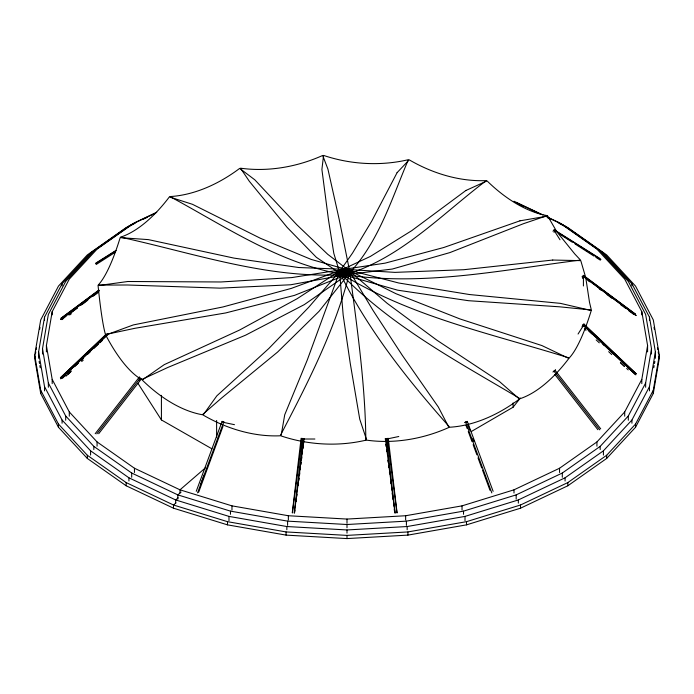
<?xml version="1.0" encoding="UTF-8"?>
<svg xmlns="http://www.w3.org/2000/svg" width="694" height="694" viewBox="0 0 694 694"><rect width="100%" height="100%" fill="white"/><g stroke="black" fill="none" stroke-linecap="round" stroke-linejoin="round"><path stroke-width="1.04" d="M292.278 512.814L301.101 438.313L303.269 438.825M294.204 512.996L303.018 438.495M292.426 512.805L302.072 438.382L304.224 438.912M294.351 513.013L303.989 438.591M294.716 512.267L294.993 510.142M296.095 501.641L296.373 499.515M296.789 496.323L297.058 494.197M298.16 485.696L298.437 483.571M298.854 480.378L299.131 478.253M299.539 475.06L299.817 472.935M300.233 469.743L300.502 467.617M300.918 464.433L301.196 462.299M301.604 459.116L301.881 456.99M302.298 453.798L302.575 451.673M302.983 448.48L303.261 446.355M303.677 443.171L303.946 441.037M300.814 460.486L301.109 458.361M301.552 455.177L301.847 453.052M302.289 449.859L302.575 447.743M302.87 445.617L303.313 442.425M560.101 223.936L567.831 227.597L606.669 254.915L635.531 286.093L653.297 319.917L659.3 355.094L659.3 358.278L653.297 393.455L635.531 427.278L606.669 458.448L567.831 485.774L520.509 508.199L466.515 524.855L407.925 535.117L347 538.579L286.075 535.117L227.485 524.855L173.491 508.199L126.169 485.774L87.331 458.448L58.47 427.278L40.703 393.455L34.7 358.278L34.7 355.094L40.703 319.917L58.47 286.093L87.331 254.915L126.169 227.597L133.899 223.936M34.7 358.278L35.064 356.143M35.429 354.009L35.793 351.884M36.157 349.75L36.522 347.616M39.61 329.494L39.974 327.368M38.604 358.278L38.604 351.901L44.529 317.167L62.078 283.768L90.576 252.98L128.928 226.001L135.746 222.774M42.508 354.027L42.508 348.718L48.354 314.417L65.687 281.443L93.82 251.046L131.695 224.405L155.725 213.023M46.411 351.901L46.411 345.525L52.189 311.667L69.296 279.118L97.073 249.111L134.454 222.817L156.74 212.251M641.811 383.635L641.811 379.384L647.589 345.525L641.811 311.667L624.704 279.118L596.927 249.111L559.546 222.817L545.007 215.929M645.646 387.261L645.646 383.01L651.493 348.718L645.646 314.417L628.313 281.443L600.18 251.046L562.305 224.405L547.887 217.578M649.471 390.887L649.471 386.636L655.396 351.901L649.471 317.167L631.922 283.768L603.424 252.98L565.072 226.001L558.254 222.774M653.783 367.751L654.138 365.643M654.503 363.543L654.858 361.435M653.297 393.455L653.297 390.262L659.3 355.094M582.101 326.674L583.463 325.703L583.801 324.575L636.172 373.84M582.24 326.111L583.611 325.122L583.949 324.029L636.172 373.771M200.393 485.288L204.036 475.121M196.237 491.3L222.089 421.379L224.483 422.351M197.556 492.87L223.78 421.935M198.64 492.28L222.982 426.411M46.411 345.525L52.189 379.384L69.296 411.941L97.073 441.939L134.454 468.242L179.998 489.825L231.969 505.857L288.357 515.737L347 519.069L405.643 515.737L462.031 505.857L514.002 489.825L559.546 468.242L596.927 441.939L624.704 411.941L641.811 379.384M42.508 348.718L48.354 383.01L65.687 415.992L93.82 446.381L131.695 473.022L177.829 494.883L230.477 511.131L287.594 521.133L347 524.508L406.406 521.133L463.523 511.131L516.171 494.883L562.305 473.022L600.18 446.381L628.313 415.992L645.646 383.01M38.604 351.901L44.529 386.636L62.078 420.043L90.576 450.822L128.928 477.802L175.66 499.949L228.985 516.397L286.839 526.529L347 529.956L407.161 526.529L465.015 516.397L518.34 499.949L565.072 477.802L603.424 450.822L631.922 420.043L649.471 386.636M34.7 355.094L40.703 390.262L58.47 424.086L87.331 455.264L126.169 482.582L173.491 505.006L227.485 521.671L286.075 531.934L347 535.395L407.925 531.934L466.515 521.671L520.509 505.006L567.831 482.582L606.669 455.264L635.531 424.086L653.297 390.262M554.393 371.559L555.547 369.728M578.05 334.048L583.238 325.807M385.144 438.946L387.295 438.417L396.942 512.831M386.09 438.825L388.258 438.313L397.081 512.814M95.191 433.715L139.468 376.885M96.83 433.854L140.44 377.874M98.695 433.715L141.645 378.586M139.06 380.13L140.388 378.438M552.988 231.276L554.194 229.757L599.937 258.532M553.968 232.238L555.165 230.72L554.194 229.757M471.165 431.607L513.092 407.213L520.361 398.018M552.936 372.027L555.113 370.327L600.709 428.849M62.668 378.057L65.765 375.055M67.309 373.554L69.634 371.299M74.275 366.796L78.144 363.04M87.427 354.027L88.971 352.526M60.387 377.788L106.373 333.988M60.725 378.881L108.273 333.597M65.999 376.157L71.456 370.952M60.439 377.857L106.555 334.473M61.558 378.239L108.455 334.126M68.402 374.066L70.745 371.854M81.692 361.565L83.254 360.091M62.521 377.84L65.635 374.916M74.995 366.137L78.11 363.205M81.233 360.281L83.566 358.087M87.47 354.426L90.584 351.502M93.707 348.579L98.383 344.189M99.945 342.723L102.278 340.528M582.101 276.637L583.463 275.379L635.687 314.356L583.663 275.917L582.292 277.175M582.44 277.739L583.801 276.472L583.463 275.379M582.63 278.294L584.001 277.045L583.663 275.917M205.381 467.895L179.998 489.825L179.998 493.009M181.099 492.063L177.829 494.883L177.829 499.133M178.124 497.824L175.66 499.949L175.66 503.133M175.955 502.89L173.491 505.006L173.491 508.199M61.887 319.648L63.605 318.346M67.873 315.093L77.286 307.936M80.704 305.334L84.98 302.09M94.384 294.933L96.093 293.631M98.591 290.248L60.933 318.373L99.121 290.205M60.595 319.466L99.112 290.708M69.669 314.981L71.378 313.697M61.913 319.37L66.225 316.178M70.536 312.977L77.442 307.867M81.753 304.666L87.791 300.19M92.961 296.355L98.14 292.521M60.621 319.544L98.782 291.324M582.578 325.009L583.949 324.029M582.44 325.547L583.801 324.575M96.102 264.544L115.091 252.373M95.815 263.121L115.941 250.465M95.755 263.512L115.881 250.846M464.885 422.386L467.279 421.414L493.13 491.335M466.576 421.831L467.279 421.414M553.916 371.038L555.113 370.327M143.537 219.078L147.432 217.239M387.243 438.929L398.79 436.509M464.911 422.611L467.01 422.169M304.137 439.016L314.885 439.016M222.939 422.256L234.477 424.685M514.002 201.234L543.072 215.01M516.171 202.544L540.201 213.934M518.34 203.854L524.178 206.63M531.968 210.317L538.778 213.544M547.54 217.699L550.463 219.078M138.045 383.478L161.416 419.939L211.939 448.827M222.089 421.379L222.791 421.805M555.165 230.72L600.917 259.495M559.668 234.121L572.324 242.232M575.04 243.967L594.029 256.138M595.834 257.292L600.353 260.189M584.001 277.045L636.051 315.527M587.965 280.497L589.692 281.781M599.182 288.808L600.909 290.092M606.946 294.56L612.117 298.403M620.74 304.796L622.466 306.071M628.504 310.548L633.683 314.382M583.801 276.472L636.025 315.458M623.611 306.826L625.32 308.127M588.876 331.038L591.999 333.97M602.913 344.207L604.465 345.673M583.463 325.703L635.053 374.231M584.443 328.878L586.005 330.344M596.163 339.904L599.295 342.845M608.673 351.667L611.796 354.608M620.393 362.702L624.305 366.371M583.611 325.122L635.834 374.864M620.427 362.485L624.331 366.198M626.665 368.427L628.226 369.911M554.142 371.316L599.729 429.838M554.922 374.569L597.872 429.699M554.818 231.553L560.006 239.786M465.587 421.961L491.812 492.896M466.012 425.422L467.131 428.467M468.259 431.503L472.007 441.636M473.126 444.681L476.873 454.813M477.993 457.849L481.74 467.99M482.495 470.012L489.981 490.285M468.103 425.214L469.925 430.297M472.831 438.435L473.915 441.479M654.026 327.368L654.39 329.494M657.478 347.616L657.843 349.75M658.207 351.884L658.571 354.009M658.936 356.143L659.3 358.278M39.142 361.435L39.497 363.543M39.862 365.643L40.217 367.751M385.378 438.625L395.016 513.039M385.829 444.264L386.107 446.389M386.523 449.573L386.792 451.699M387.903 460.209L388.172 462.334M388.588 465.527L388.866 467.652M389.412 471.903L389.69 474.028M390.653 481.471L390.93 483.597M391.485 487.847L391.754 489.973M392.171 493.165L392.448 495.29M392.717 497.416L392.995 499.541M393.55 503.801L393.828 505.926M394.235 509.11L394.513 511.235M386.341 438.495L395.155 512.996M388.336 442.208L388.571 444.342M389.03 448.602L389.256 450.736M365.842 440.204C365.287 383.99 357.115 328.089 349.871 272.412L339.557 271.892L307.26 360.065L284.722 414.795L281.061 435.919A129.535 105.358 8.6 0 0 365.842 440.204M655.396 351.901L655.396 358.278M651.493 348.718L651.493 354.027M649.471 317.167L649.471 320.35M647.589 345.525L647.589 351.901M641.811 311.667L641.811 314.859M635.531 424.086L635.531 427.278M631.922 283.768L631.922 285.893M631.922 420.043L631.922 423.227M628.313 415.992L628.313 420.243M624.704 411.941L624.704 416.192M606.669 455.264L606.669 458.448M603.424 450.822L603.424 455.073M600.18 446.381L600.18 449.573M596.927 441.939L596.927 446.19M583.42 277.34L583.42 285.98M567.831 482.582L567.831 485.774M565.072 477.802L565.072 480.994M562.305 473.022L562.305 477.272M559.546 468.242L559.546 472.493M520.509 505.006L520.509 508.199M518.34 499.949L518.34 503.133M516.171 494.883L516.171 499.133M514.002 489.825L514.002 493.009M513.092 402.936L513.092 407.213M466.515 521.671L466.515 524.855M465.015 516.397L465.015 520.647M463.523 511.131L463.523 514.315M462.031 505.857L462.031 510.107M407.925 531.934L407.925 535.117M407.161 526.529L407.161 529.722M406.406 521.133L406.406 525.384M405.643 515.737L405.643 519.988M347 519.069L347 523.319M347 524.508L347 527.7M347 529.956L347 533.139M347 535.395L347 538.579M288.357 515.737L288.357 519.988M287.594 521.133L287.594 525.384M286.839 526.529L286.839 529.722M286.075 531.934L286.075 535.117M231.969 505.857L231.969 510.107M230.477 511.131L230.477 514.315M228.985 516.397L228.985 520.647M227.485 521.671L227.485 524.855M216.615 420.469L216.615 437.593M161.416 395.337L161.416 419.939M134.454 468.242L134.454 472.493M131.695 473.022L131.695 477.272M128.928 477.802L128.928 480.994M126.169 482.582L126.169 485.774M97.073 441.939L97.073 446.19M93.82 446.381L93.82 449.573M90.576 450.822L90.576 455.073M87.331 455.264L87.331 458.448M69.296 411.941L69.296 416.192M65.687 415.992L65.687 420.243M62.078 283.768L62.078 285.893M62.078 420.043L62.078 423.227M58.47 424.086L58.47 427.278M52.189 311.667L52.189 314.859M52.189 379.384L52.189 383.635M48.354 383.01L48.354 387.261M44.529 317.167L44.529 320.35M44.529 386.636L44.529 390.887M40.703 390.262L40.703 393.455M323.569 155.421L321.903 169.457L328.496 219.894L333.805 253.319L339.539 272.048L349.854 272.569C379.054 240.948 391.789 198.571 408.35 159.698A129.535 105.358 8.6 0 1 323.569 155.421M349.455 273.427C334.725 330.786 307.442 383.565 280.211 435.789A129.535 95.85 38.9 0 1 203.082 415.021L216.832 395.849L268.795 348.527L308.795 307.208L340.069 270.903L349.455 273.427M345.916 269.324L343.235 275.102C412.574 317.288 492.662 334.022 569.236 357.974A129.535 27.37 -81.2 0 0 591.262 310.522L560.388 303.356L469.387 294.525L398.729 282.996L345.916 269.324M346.176 269.367L343.495 275.136L290.682 284.774L220.024 288.14L127.297 284.991L98.149 285.104A129.535 27.37 -81.2 0 0 120.175 237.643L148.351 239.612L233.965 258.107L298.689 267.52L346.176 269.367M397.107 172.641L371.802 220.996L352.569 253.006L339.956 271.042L349.342 273.566C402.997 255.999 442.321 213.787 486.329 180.596A129.535 95.85 38.9 0 1 409.2 159.828L397.107 172.641M348.457 274.295L319.032 311.337L277.583 352.075L221.794 397.853L202.362 414.734A129.535 74.787 60 0 1 142.192 379.991L164.261 364.636L239.491 330.084L297.145 298.706L341.136 270.061L348.457 274.295M347.564 269.74L341.63 274.633C392.683 327.048 457.823 361.591 520.049 398.686A129.535 60.664 -68 0 0 568.863 358.442L541.884 345.56L459.975 318.945L395.996 293.718L347.564 269.74M347.781 269.827L341.847 274.729C266.054 278.58 193.626 253.076 120.548 237.183A129.535 60.664 -68 0 0 169.362 196.931L192.464 204.305L260.328 238.242L311.164 259.417L347.781 269.827M465.891 190.494L411.828 230.59L370.379 256.424L340.954 270.174L348.275 274.399L392.266 269.055L449.92 252.581L523.423 223.711L547.219 215.634A129.535 74.787 60 0 1 487.049 180.891L465.891 190.494M347.017 274.911L304.31 304.614L245.641 335.159L167.731 367.499L141.68 379.575A129.535 44.694 74.9 0 1 105.722 335.046L133.352 324.922L222.878 306.974L291.228 288.426L342.636 269.489L347.017 274.911M348.874 270.452L340.39 273.887C368.262 330.483 408.02 380.251 449.721 427.226A129.535 86.637 -50.5 0 0 519.424 399.041L499.498 381.57L436.665 340.043L387.087 303.252L348.874 270.452M349.021 270.582L340.537 274.009C278.129 262.653 224.856 226.227 169.978 196.576A129.535 86.637 -50.5 0 0 239.69 168.39L254.828 179.833L296.867 224.787L327.681 254.264L349.021 270.582M345.291 275.206L294.464 295.384L225.654 312.951L134.914 328.297L105.488 334.551A129.535 9.222 87.1 0 1 98.071 285.607L127.826 281.504L220.961 281.972L291.766 277.591L344.389 269.246L345.291 275.206M519.945 220.839L443.77 247.506L385.101 263.147L342.394 269.558L346.774 274.971C424.997 286.405 503.063 269.749 580.514 260.068L574.701 253.874L556.718 231.614L547.731 216.042L519.945 220.839M349.672 271.389L339.67 272.933L343.166 315.076L350.236 363.318L359.744 419.193L366.718 440.161A129.535 102.157 -24.9 0 0 448.923 427.443L438.339 407.031L402.26 355.267L373.051 310.452L349.672 271.389M349.741 271.536L339.739 273.08L316.36 257.318L287.151 227.398L249.346 181.308L240.488 168.182A129.535 102.157 -24.9 0 0 322.693 155.465L327.932 169.154L339.175 219.347L349.741 271.536M552.762 260.042L463.757 269.714L394.947 272.378L344.12 269.263L345.022 275.214L397.645 290.179L468.45 300.693L559.858 306.835L591.34 310.01L589.484 302.211L585.771 277.739L580.783 260.64L552.762 260.042"/></g></svg>
